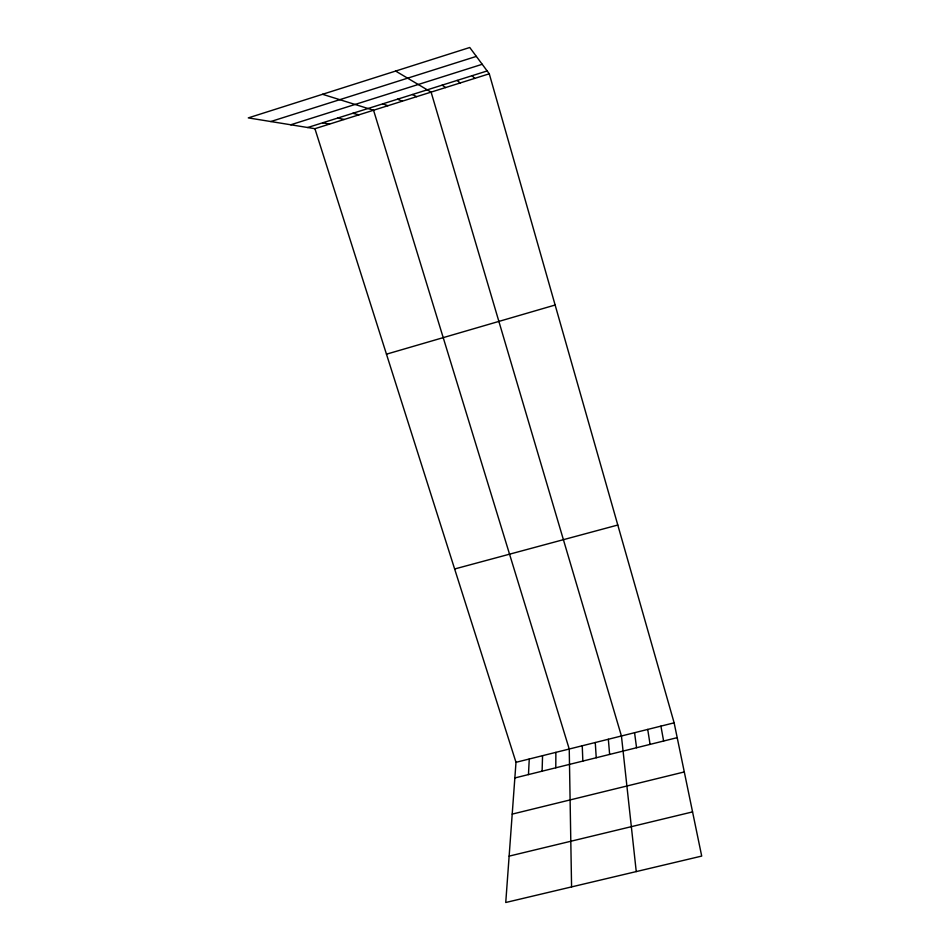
<?xml version="1.0" encoding="UTF-8"?>
<svg xmlns="http://www.w3.org/2000/svg" width="950" height="950" viewBox="0 0 950 950"><rect width="100%" height="100%" fill="white"/><g stroke="black" fill="none" stroke-linecap="round" stroke-linejoin="round"><path stroke-width="1.43" d="M555.786 767.79L555.881 752.364M542.106 771.186L542.557 755.689M528.461 774.582L529.257 759.014M314.913 128.689L515.992 762.316L505.744 902.5L701.706 856.081L674.132 722.831L489.274 73.803L469.751 47.5L248.294 117.895L314.913 128.689L489.274 73.803M270.762 121.541L476.354 56.394M290.748 124.782L482.208 64.291M307.669 127.526L487.16 70.953M386.472 354.172L555.133 305.021M454.634 568.979L617.797 525.029M515.992 762.316L674.132 722.831M514.852 777.955L677.207 737.651M512.204 814.114L684.297 771.946M509.141 856.128L692.562 811.906M322.691 122.788L329.519 124.094M337.761 118.038L344.149 119.486M352.866 113.276L358.839 114.867M322.549 94.288L373.552 110.236L569.24 749.028L571.579 886.908M382.767 103.859L387.885 105.723M397.551 99.192L402.254 101.199M412.383 94.525L416.658 96.663M395.639 71.06L431.098 92.114L621.431 735.989L636.251 871.589M442.166 85.132L445.586 87.554M457.128 80.418L460.109 82.982M472.114 75.691L474.668 78.399M660.915 726.133L663.623 741.024M647.722 729.422L650.073 744.384M634.564 732.711L636.559 747.733M608.344 739.254L609.639 754.419M595.27 742.52L596.232 757.756M582.243 745.774L582.849 761.081"/></g></svg>
